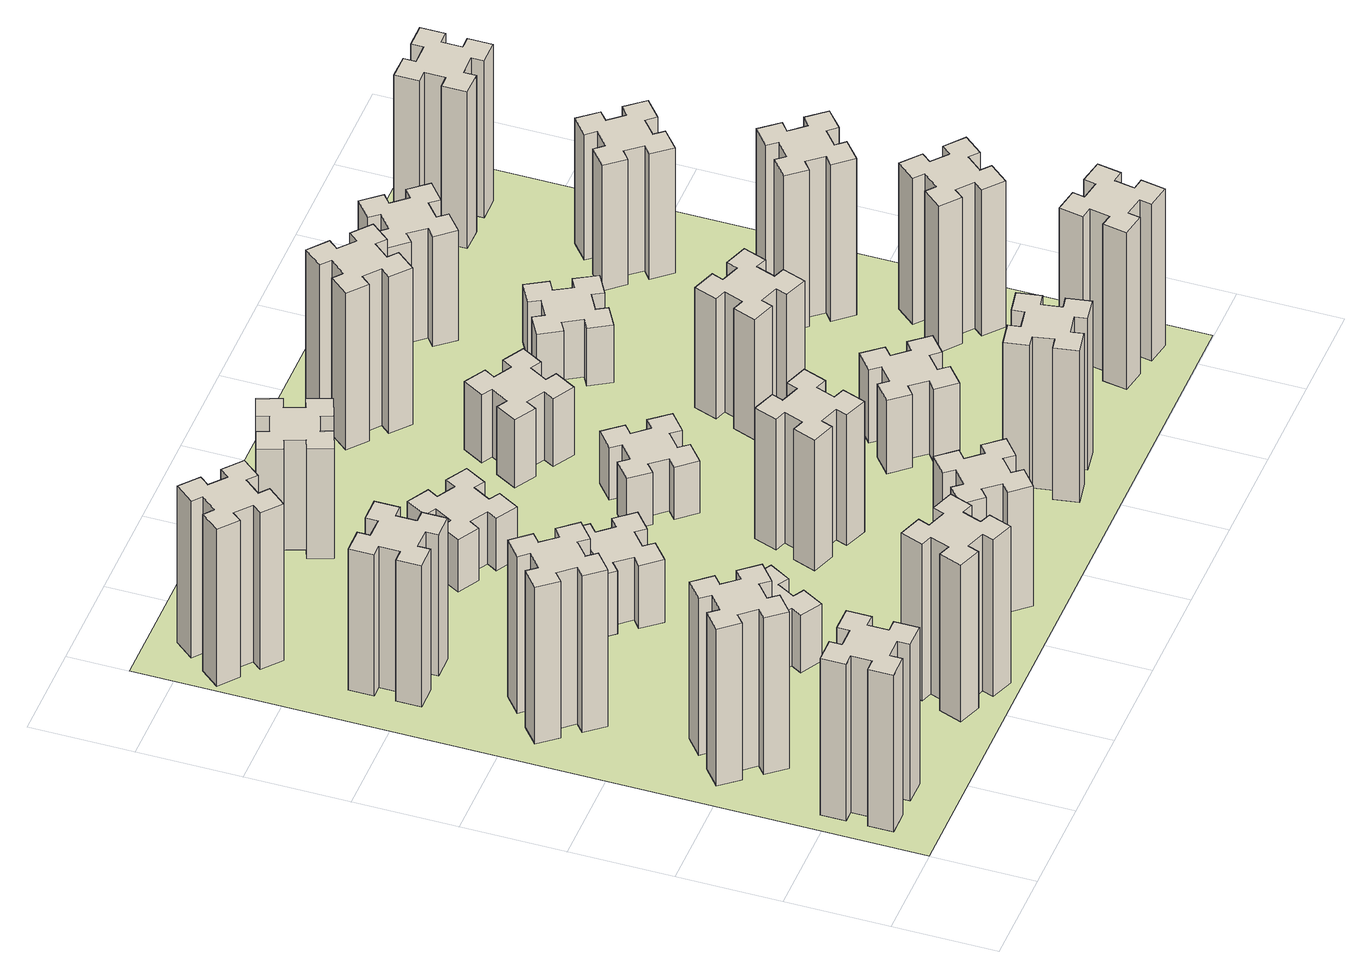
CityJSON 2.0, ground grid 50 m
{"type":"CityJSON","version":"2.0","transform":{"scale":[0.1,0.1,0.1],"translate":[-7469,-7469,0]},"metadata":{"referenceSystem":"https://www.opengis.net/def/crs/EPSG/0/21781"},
"CityObjects":{
"building1":{"type":"Building","attributes":{"class":"1000","function":"1000","usage":"1000","yearOfConstruction":2016,"roofType":"1000","measuredHeight":90,"storeysAboveGround":30,"storeysBelowGround":0},"geometry":[{"type":"Solid","lod":"1","boundaries":[[[[0,1,2,3,4,5,6,7,8,9,10,11,12,13,14,15,16,17,18,19]],[[17,16,20,21]],[[16,15,22,20]],[[15,14,23,22]],[[14,13,24,23]],[[13,12,25,24]],[[12,11,26,25]],[[11,10,27,26]],[[10,9,28,27]],[[9,8,29,28]],[[8,7,30,29]],[[7,6,31,30]],[[6,5,32,31]],[[5,4,33,32]],[[4,3,34,33]],[[3,2,35,34]],[[2,1,36,35]],[[1,0,37,36]],[[0,19,38,37]],[[19,18,39,38]],[[18,17,21,39]],[[24,25,26,27,28,29,30,31,32,33,34,35,36,37,38,39,21,20,22,23]]]]}]},
"building2":{"type":"Building","attributes":{"class":"1000","function":"1000","usage":"1000","yearOfConstruction":2016,"roofType":"1000","measuredHeight":90,"storeysAboveGround":30,"storeysBelowGround":0},"geometry":[{"type":"Solid","lod":"1","boundaries":[[[[40,41,42,43,44,45,46,47,48,49,50,51,52,53,54,55,56,57,58,59]],[[57,56,60,61]],[[56,55,62,60]],[[55,54,63,62]],[[54,53,64,63]],[[53,52,65,64]],[[52,51,66,65]],[[51,50,67,66]],[[50,49,68,67]],[[49,48,69,68]],[[48,47,70,69]],[[47,46,71,70]],[[46,45,72,71]],[[45,44,73,72]],[[44,43,74,73]],[[43,42,75,74]],[[42,41,76,75]],[[41,40,77,76]],[[40,59,78,77]],[[59,58,79,78]],[[58,57,61,79]],[[64,65,66,67,68,69,70,71,72,73,74,75,76,77,78,79,61,60,62,63]]]]}]},
"building3":{"type":"Building","attributes":{"class":"1000","function":"1000","usage":"1000","yearOfConstruction":2016,"roofType":"1000","measuredHeight":90,"storeysAboveGround":30,"storeysBelowGround":0},"geometry":[{"type":"Solid","lod":"1","boundaries":[[[[80,81,82,83,84,85,86,87,88,89,90,91,92,93,94,95,96,97,98,99]],[[97,96,100,101]],[[96,95,102,100]],[[95,94,103,102]],[[94,93,104,103]],[[93,92,105,104]],[[92,91,106,105]],[[91,90,107,106]],[[90,89,108,107]],[[89,88,109,108]],[[88,87,110,109]],[[87,86,111,110]],[[86,85,112,111]],[[85,84,113,112]],[[84,83,114,113]],[[83,82,115,114]],[[82,81,116,115]],[[81,80,117,116]],[[80,99,118,117]],[[99,98,119,118]],[[98,97,101,119]],[[104,105,106,107,108,109,110,111,112,113,114,115,116,117,118,119,101,100,102,103]]]]}]},
"building4":{"type":"Building","attributes":{"class":"1000","function":"1000","usage":"1000","yearOfConstruction":2016,"roofType":"1000","measuredHeight":81,"storeysAboveGround":30,"storeysBelowGround":0},"geometry":[{"type":"Solid","lod":"1","boundaries":[[[[120,121,122,123,124,125,126,127,128,129,130,131,132,133,134,135,136,137,138,139]],[[137,136,140,141]],[[136,135,142,140]],[[135,134,143,142]],[[134,133,144,143]],[[133,132,145,144]],[[132,131,146,145]],[[131,130,147,146]],[[130,129,148,147]],[[129,128,149,148]],[[128,127,150,149]],[[127,126,151,150]],[[126,125,152,151]],[[125,124,153,152]],[[124,123,154,153]],[[123,122,155,154]],[[122,121,156,155]],[[121,120,157,156]],[[120,139,158,157]],[[139,138,159,158]],[[138,137,141,159]],[[144,145,146,147,148,149,150,151,152,153,154,155,156,157,158,159,141,140,142,143]]]]}]},
"building5":{"type":"Building","attributes":{"class":"1000","function":"1000","usage":"1000","yearOfConstruction":2016,"roofType":"1000","measuredHeight":90,"storeysAboveGround":30,"storeysBelowGround":0},"geometry":[{"type":"Solid","lod":"1","boundaries":[[[[160,161,162,163,164,165,166,167,168,169,170,171,172,173,174,175,176,177,178,179]],[[177,176,180,181]],[[176,175,182,180]],[[175,174,183,182]],[[174,173,184,183]],[[173,172,185,184]],[[172,171,186,185]],[[171,170,187,186]],[[170,169,188,187]],[[169,168,189,188]],[[168,167,190,189]],[[167,166,191,190]],[[166,165,192,191]],[[165,164,193,192]],[[164,163,194,193]],[[163,162,195,194]],[[162,161,196,195]],[[161,160,197,196]],[[160,179,198,197]],[[179,178,199,198]],[[178,177,181,199]],[[184,185,186,187,188,189,190,191,192,193,194,195,196,197,198,199,181,180,182,183]]]]}]},
"building6":{"type":"Building","attributes":{"class":"1000","function":"1000","usage":"1000","yearOfConstruction":2016,"roofType":"1000","measuredHeight":90,"storeysAboveGround":30,"storeysBelowGround":0},"geometry":[{"type":"Solid","lod":"1","boundaries":[[[[200,201,202,203,204,205,206,207,208,209,210,211,212,213,214,215,216,217,218,219]],[[217,216,220,221]],[[216,215,222,220]],[[215,214,223,222]],[[214,213,224,223]],[[213,212,225,224]],[[212,211,226,225]],[[211,210,227,226]],[[210,209,228,227]],[[209,208,229,228]],[[208,207,230,229]],[[207,206,231,230]],[[206,205,232,231]],[[205,204,233,232]],[[204,203,234,233]],[[203,202,235,234]],[[202,201,236,235]],[[201,200,237,236]],[[200,219,238,237]],[[219,218,239,238]],[[218,217,221,239]],[[224,225,226,227,228,229,230,231,232,233,234,235,236,237,238,239,221,220,222,223]]]]}]},
"building7":{"type":"Building","attributes":{"class":"1000","function":"1000","usage":"1000","yearOfConstruction":2016,"roofType":"1000","measuredHeight":33,"storeysAboveGround":30,"storeysBelowGround":0},"geometry":[{"type":"Solid","lod":"1","boundaries":[[[[240,241,242,243,244,245,246,247,248,249,250,251,252,253,254,255,256,257,258,259]],[[257,256,260,261]],[[256,255,262,260]],[[255,254,263,262]],[[254,253,264,263]],[[253,252,265,264]],[[252,251,266,265]],[[251,250,267,266]],[[250,249,268,267]],[[249,248,269,268]],[[248,247,270,269]],[[247,246,271,270]],[[246,245,272,271]],[[245,244,273,272]],[[244,243,274,273]],[[243,242,275,274]],[[242,241,276,275]],[[241,240,277,276]],[[240,259,278,277]],[[259,258,279,278]],[[258,257,261,279]],[[264,265,266,267,268,269,270,271,272,273,274,275,276,277,278,279,261,260,262,263]]]]}]},
"building8":{"type":"Building","attributes":{"class":"1000","function":"1000","usage":"1000","yearOfConstruction":2016,"roofType":"1000","measuredHeight":36,"storeysAboveGround":30,"storeysBelowGround":0},"geometry":[{"type":"Solid","lod":"1","boundaries":[[[[280,281,282,283,284,285,286,287,288,289,290,291,292,293,294,295,296,297,298,299]],[[297,296,300,301]],[[296,295,302,300]],[[295,294,303,302]],[[294,293,304,303]],[[293,292,305,304]],[[292,291,306,305]],[[291,290,307,306]],[[290,289,308,307]],[[289,288,309,308]],[[288,287,310,309]],[[287,286,311,310]],[[286,285,312,311]],[[285,284,313,312]],[[284,283,314,313]],[[283,282,315,314]],[[282,281,316,315]],[[281,280,317,316]],[[280,299,318,317]],[[299,298,319,318]],[[298,297,301,319]],[[304,305,306,307,308,309,310,311,312,313,314,315,316,317,318,319,301,300,302,303]]]]}]},
"building9":{"type":"Building","attributes":{"class":"1000","function":"1000","usage":"1000","yearOfConstruction":2016,"roofType":"1000","measuredHeight":69,"storeysAboveGround":30,"storeysBelowGround":0},"geometry":[{"type":"Solid","lod":"1","boundaries":[[[[320,321,322,323,324,325,326,327,328,329,330,331,332,333,334,335,336,337,338,339]],[[337,336,340,341]],[[336,335,342,340]],[[335,334,343,342]],[[334,333,344,343]],[[333,332,345,344]],[[332,331,346,345]],[[331,330,347,346]],[[330,329,348,347]],[[329,328,349,348]],[[328,327,350,349]],[[327,326,351,350]],[[326,325,352,351]],[[325,324,353,352]],[[324,323,354,353]],[[323,322,355,354]],[[322,321,356,355]],[[321,320,357,356]],[[320,339,358,357]],[[339,338,359,358]],[[338,337,341,359]],[[344,345,346,347,348,349,350,351,352,353,354,355,356,357,358,359,341,340,342,343]]]]}]},
"building10":{"type":"Building","attributes":{"class":"1000","function":"1000","usage":"1000","yearOfConstruction":2016,"roofType":"1000","measuredHeight":30,"storeysAboveGround":30,"storeysBelowGround":0},"geometry":[{"type":"Solid","lod":"1","boundaries":[[[[360,361,362,363,364,365,366,367,368,369,370,371,372,373,374,375,376,377,378,379]],[[377,376,380,381]],[[376,375,382,380]],[[375,374,383,382]],[[374,373,384,383]],[[373,372,385,384]],[[372,371,386,385]],[[371,370,387,386]],[[370,369,388,387]],[[369,368,389,388]],[[368,367,390,389]],[[367,366,391,390]],[[366,365,392,391]],[[365,364,393,392]],[[364,363,394,393]],[[363,362,395,394]],[[362,361,396,395]],[[361,360,397,396]],[[360,379,398,397]],[[379,378,399,398]],[[378,377,381,399]],[[384,385,386,387,388,389,390,391,392,393,394,395,396,397,398,399,381,380,382,383]]]]}]},
"building11":{"type":"Building","attributes":{"class":"1000","function":"1000","usage":"1000","yearOfConstruction":2016,"roofType":"1000","measuredHeight":63,"storeysAboveGround":30,"storeysBelowGround":0},"geometry":[{"type":"Solid","lod":"1","boundaries":[[[[400,401,402,403,404,405,406,407,408,409,410,411,412,413,414,415,416,417,418,419]],[[417,416,420,421]],[[416,415,422,420]],[[415,414,423,422]],[[414,413,424,423]],[[413,412,425,424]],[[412,411,426,425]],[[411,410,427,426]],[[410,409,428,427]],[[409,408,429,428]],[[408,407,430,429]],[[407,406,431,430]],[[406,405,432,431]],[[405,404,433,432]],[[404,403,434,433]],[[403,402,435,434]],[[402,401,436,435]],[[401,400,437,436]],[[400,419,438,437]],[[419,418,439,438]],[[418,417,421,439]],[[424,425,426,427,428,429,430,431,432,433,434,435,436,437,438,439,421,420,422,423]]]]}]},
"building12":{"type":"Building","attributes":{"class":"1000","function":"1000","usage":"1000","yearOfConstruction":2016,"roofType":"1000","measuredHeight":75,"storeysAboveGround":30,"storeysBelowGround":0},"geometry":[{"type":"Solid","lod":"1","boundaries":[[[[440,441,442,443,444,445,446,447,448,449,450,451,452,453,454,455,456,457,458,459]],[[457,456,460,461]],[[456,455,462,460]],[[455,454,463,462]],[[454,453,464,463]],[[453,452,465,464]],[[452,451,466,465]],[[451,450,467,466]],[[450,449,468,467]],[[449,448,469,468]],[[448,447,470,469]],[[447,446,471,470]],[[446,445,472,471]],[[445,444,473,472]],[[444,443,474,473]],[[443,442,475,474]],[[442,441,476,475]],[[441,440,477,476]],[[440,459,478,477]],[[459,458,479,478]],[[458,457,461,479]],[[464,465,466,467,468,469,470,471,472,473,474,475,476,477,478,479,461,460,462,463]]]]}]},
"building13":{"type":"Building","attributes":{"class":"1000","function":"1000","usage":"1000","yearOfConstruction":2016,"roofType":"1000","measuredHeight":30,"storeysAboveGround":30,"storeysBelowGround":0},"geometry":[{"type":"Solid","lod":"1","boundaries":[[[[480,481,482,483,484,485,486,487,488,489,490,491,492,493,494,495,496,497,498,499]],[[497,496,500,501]],[[496,495,502,500]],[[495,494,503,502]],[[494,493,504,503]],[[493,492,505,504]],[[492,491,506,505]],[[491,490,507,506]],[[490,489,508,507]],[[489,488,509,508]],[[488,487,510,509]],[[487,486,511,510]],[[486,485,512,511]],[[485,484,513,512]],[[484,483,514,513]],[[483,482,515,514]],[[482,481,516,515]],[[481,480,517,516]],[[480,499,518,517]],[[499,498,519,518]],[[498,497,501,519]],[[504,505,506,507,508,509,510,511,512,513,514,515,516,517,518,519,501,500,502,503]]]]}]},
"building14":{"type":"Building","attributes":{"class":"1000","function":"1000","usage":"1000","yearOfConstruction":2016,"roofType":"1000","measuredHeight":87,"storeysAboveGround":30,"storeysBelowGround":0},"geometry":[{"type":"Solid","lod":"1","boundaries":[[[[520,521,522,523,524,525,526,527,528,529,530,531,532,533,534,535,536,537,538,539]],[[537,536,540,541]],[[536,535,542,540]],[[535,534,543,542]],[[534,533,544,543]],[[533,532,545,544]],[[532,531,546,545]],[[531,530,547,546]],[[530,529,548,547]],[[529,528,549,548]],[[528,527,550,549]],[[527,526,551,550]],[[526,525,552,551]],[[525,524,553,552]],[[524,523,554,553]],[[523,522,555,554]],[[522,521,556,555]],[[521,520,557,556]],[[520,539,558,557]],[[539,538,559,558]],[[538,537,541,559]],[[544,545,546,547,548,549,550,551,552,553,554,555,556,557,558,559,541,540,542,543]]]]}]},
"building15":{"type":"Building","attributes":{"class":"1000","function":"1000","usage":"1000","yearOfConstruction":2016,"roofType":"1000","measuredHeight":39,"storeysAboveGround":30,"storeysBelowGround":0},"geometry":[{"type":"Solid","lod":"1","boundaries":[[[[560,561,562,563,564,565,566,567,568,569,570,571,572,573,574,575,576,577,578,579]],[[577,576,580,581]],[[576,575,582,580]],[[575,574,583,582]],[[574,573,584,583]],[[573,572,585,584]],[[572,571,586,585]],[[571,570,587,586]],[[570,569,588,587]],[[569,568,589,588]],[[568,567,590,589]],[[567,566,591,590]],[[566,565,592,591]],[[565,564,593,592]],[[564,563,594,593]],[[563,562,595,594]],[[562,561,596,595]],[[561,560,597,596]],[[560,579,598,597]],[[579,578,599,598]],[[578,577,581,599]],[[584,585,586,587,588,589,590,591,592,593,594,595,596,597,598,599,581,580,582,583]]]]}]},
"building16":{"type":"Building","attributes":{"class":"1000","function":"1000","usage":"1000","yearOfConstruction":2016,"roofType":"1000","measuredHeight":42,"storeysAboveGround":30,"storeysBelowGround":0},"geometry":[{"type":"Solid","lod":"1","boundaries":[[[[600,601,602,603,604,605,606,607,608,609,610,611,612,613,614,615,616,617,618,619]],[[617,616,620,621]],[[616,615,622,620]],[[615,614,623,622]],[[614,613,624,623]],[[613,612,625,624]],[[612,611,626,625]],[[611,610,627,626]],[[610,609,628,627]],[[609,608,629,628]],[[608,607,630,629]],[[607,606,631,630]],[[606,605,632,631]],[[605,604,633,632]],[[604,603,634,633]],[[603,602,635,634]],[[602,601,636,635]],[[601,600,637,636]],[[600,619,638,637]],[[619,618,639,638]],[[618,617,621,639]],[[624,625,626,627,628,629,630,631,632,633,634,635,636,637,638,639,621,620,622,623]]]]}]},
"building17":{"type":"Building","attributes":{"class":"1000","function":"1000","usage":"1000","yearOfConstruction":2016,"roofType":"1000","measuredHeight":90,"storeysAboveGround":30,"storeysBelowGround":0},"geometry":[{"type":"Solid","lod":"1","boundaries":[[[[640,641,642,643,644,645,646,647,648,649,650,651,652,653,654,655,656,657,658,659]],[[657,656,660,661]],[[656,655,662,660]],[[655,654,663,662]],[[654,653,664,663]],[[653,652,665,664]],[[652,651,666,665]],[[651,650,667,666]],[[650,649,668,667]],[[649,648,669,668]],[[648,647,670,669]],[[647,646,671,670]],[[646,645,672,671]],[[645,644,673,672]],[[644,643,674,673]],[[643,642,675,674]],[[642,641,676,675]],[[641,640,677,676]],[[640,659,678,677]],[[659,658,679,678]],[[658,657,661,679]],[[664,665,666,667,668,669,670,671,672,673,674,675,676,677,678,679,661,660,662,663]]]]}]},
"building18":{"type":"Building","attributes":{"class":"1000","function":"1000","usage":"1000","yearOfConstruction":2016,"roofType":"1000","measuredHeight":69,"storeysAboveGround":30,"storeysBelowGround":0},"geometry":[{"type":"Solid","lod":"1","boundaries":[[[[680,681,682,683,684,685,686,687,688,689,690,691,692,693,694,695,696,697,698,699]],[[697,696,700,701]],[[696,695,702,700]],[[695,694,703,702]],[[694,693,704,703]],[[693,692,705,704]],[[692,691,706,705]],[[691,690,707,706]],[[690,689,708,707]],[[689,688,709,708]],[[688,687,710,709]],[[687,686,711,710]],[[686,685,712,711]],[[685,684,713,712]],[[684,683,714,713]],[[683,682,715,714]],[[682,681,716,715]],[[681,680,717,716]],[[680,699,718,717]],[[699,698,719,718]],[[698,697,701,719]],[[704,705,706,707,708,709,710,711,712,713,714,715,716,717,718,719,701,700,702,703]]]]}]},
"building19":{"type":"Building","attributes":{"class":"1000","function":"1000","usage":"1000","yearOfConstruction":2016,"roofType":"1000","measuredHeight":33,"storeysAboveGround":30,"storeysBelowGround":0},"geometry":[{"type":"Solid","lod":"1","boundaries":[[[[720,721,722,723,724,725,726,727,728,729,730,731,732,733,734,735,736,737,738,739]],[[737,736,740,741]],[[736,735,742,740]],[[735,734,743,742]],[[734,733,744,743]],[[733,732,745,744]],[[732,731,746,745]],[[731,730,747,746]],[[730,729,748,747]],[[729,728,749,748]],[[728,727,750,749]],[[727,726,751,750]],[[726,725,752,751]],[[725,724,753,752]],[[724,723,754,753]],[[723,722,755,754]],[[722,721,756,755]],[[721,720,757,756]],[[720,739,758,757]],[[739,738,759,758]],[[738,737,741,759]],[[744,745,746,747,748,749,750,751,752,753,754,755,756,757,758,759,741,740,742,743]]]]}]},
"building20":{"type":"Building","attributes":{"class":"1000","function":"1000","usage":"1000","yearOfConstruction":2016,"roofType":"1000","measuredHeight":90,"storeysAboveGround":30,"storeysBelowGround":0},"geometry":[{"type":"Solid","lod":"1","boundaries":[[[[760,761,762,763,764,765,766,767,768,769,770,771,772,773,774,775,776,777,778,779]],[[777,776,780,781]],[[776,775,782,780]],[[775,774,783,782]],[[774,773,784,783]],[[773,772,785,784]],[[772,771,786,785]],[[771,770,787,786]],[[770,769,788,787]],[[769,768,789,788]],[[768,767,790,789]],[[767,766,791,790]],[[766,765,792,791]],[[765,764,793,792]],[[764,763,794,793]],[[763,762,795,794]],[[762,761,796,795]],[[761,760,797,796]],[[760,779,798,797]],[[779,778,799,798]],[[778,777,781,799]],[[784,785,786,787,788,789,790,791,792,793,794,795,796,797,798,799,781,780,782,783]]]]}]},
"building21":{"type":"Building","attributes":{"class":"1000","function":"1000","usage":"1000","yearOfConstruction":2016,"roofType":"1000","measuredHeight":63,"storeysAboveGround":30,"storeysBelowGround":0},"geometry":[{"type":"Solid","lod":"1","boundaries":[[[[800,801,802,803,804,805,806,807,808,809,810,811,812,813,814,815,816,817,818,819]],[[817,816,820,821]],[[816,815,822,820]],[[815,814,823,822]],[[814,813,824,823]],[[813,812,825,824]],[[812,811,826,825]],[[811,810,827,826]],[[810,809,828,827]],[[809,808,829,828]],[[808,807,830,829]],[[807,806,831,830]],[[806,805,832,831]],[[805,804,833,832]],[[804,803,834,833]],[[803,802,835,834]],[[802,801,836,835]],[[801,800,837,836]],[[800,819,838,837]],[[819,818,839,838]],[[818,817,821,839]],[[824,825,826,827,828,829,830,831,832,833,834,835,836,837,838,839,821,820,822,823]]]]}]},
"building22":{"type":"Building","attributes":{"class":"1000","function":"1000","usage":"1000","yearOfConstruction":2016,"roofType":"1000","measuredHeight":84,"storeysAboveGround":30,"storeysBelowGround":0},"geometry":[{"type":"Solid","lod":"1","boundaries":[[[[840,841,842,843,844,845,846,847,848,849,850,851,852,853,854,855,856,857,858,859]],[[857,856,860,861]],[[856,855,862,860]],[[855,854,863,862]],[[854,853,864,863]],[[853,852,865,864]],[[852,851,866,865]],[[851,850,867,866]],[[850,849,868,867]],[[849,848,869,868]],[[848,847,870,869]],[[847,846,871,870]],[[846,845,872,871]],[[845,844,873,872]],[[844,843,874,873]],[[843,842,875,874]],[[842,841,876,875]],[[841,840,877,876]],[[840,859,878,877]],[[859,858,879,878]],[[858,857,861,879]],[[864,865,866,867,868,869,870,871,872,873,874,875,876,877,878,879,861,860,862,863]]]]}]},
"building23":{"type":"Building","attributes":{"class":"1000","function":"1000","usage":"1000","yearOfConstruction":2016,"roofType":"1000","measuredHeight":90,"storeysAboveGround":30,"storeysBelowGround":0},"geometry":[{"type":"Solid","lod":"1","boundaries":[[[[880,881,882,883,884,885,886,887,888,889,890,891,892,893,894,895,896,897,898,899]],[[897,896,900,901]],[[896,895,902,900]],[[895,894,903,902]],[[894,893,904,903]],[[893,892,905,904]],[[892,891,906,905]],[[891,890,907,906]],[[890,889,908,907]],[[889,888,909,908]],[[888,887,910,909]],[[887,886,911,910]],[[886,885,912,911]],[[885,884,913,912]],[[884,883,914,913]],[[883,882,915,914]],[[882,881,916,915]],[[881,880,917,916]],[[880,899,918,917]],[[899,898,919,918]],[[898,897,901,919]],[[904,905,906,907,908,909,910,911,912,913,914,915,916,917,918,919,901,900,902,903]]]]}]},
"building24":{"type":"Building","attributes":{"class":"1000","function":"1000","usage":"1000","yearOfConstruction":2016,"roofType":"1000","measuredHeight":72,"storeysAboveGround":30,"storeysBelowGround":0},"geometry":[{"type":"Solid","lod":"1","boundaries":[[[[920,921,922,923,924,925,926,927,928,929,930,931,932,933,934,935,936,937,938,939]],[[937,936,940,941]],[[936,935,942,940]],[[935,934,943,942]],[[934,933,944,943]],[[933,932,945,944]],[[932,931,946,945]],[[931,930,947,946]],[[930,929,948,947]],[[929,928,949,948]],[[928,927,950,949]],[[927,926,951,950]],[[926,925,952,951]],[[925,924,953,952]],[[924,923,954,953]],[[923,922,955,954]],[[922,921,956,955]],[[921,920,957,956]],[[920,939,958,957]],[[939,938,959,958]],[[938,937,941,959]],[[944,945,946,947,948,949,950,951,952,953,954,955,956,957,958,959,941,940,942,943]]]]}]},
"building25":{"type":"Building","attributes":{"class":"1000","function":"1000","usage":"1000","yearOfConstruction":2016,"roofType":"1000","measuredHeight":90,"storeysAboveGround":30,"storeysBelowGround":0},"geometry":[{"type":"Solid","lod":"1","boundaries":[[[[960,961,962,963,964,965,966,967,968,969,970,971,972,973,974,975,976,977,978,979]],[[977,976,980,981]],[[976,975,982,980]],[[975,974,983,982]],[[974,973,984,983]],[[973,972,985,984]],[[972,971,986,985]],[[971,970,987,986]],[[970,969,988,987]],[[969,968,989,988]],[[968,967,990,989]],[[967,966,991,990]],[[966,965,992,991]],[[965,964,993,992]],[[964,963,994,993]],[[963,962,995,994]],[[962,961,996,995]],[[961,960,997,996]],[[960,979,998,997]],[[979,978,999,998]],[[978,977,981,999]],[[984,985,986,987,988,989,990,991,992,993,994,995,996,997,998,999,981,980,982,983]]]]}]},
"landuse1":{"type":"LandUse","attributes":{"name":"plot1","function":"1010"},"geometry":[{"type":"MultiSurface","lod":"1","boundaries":[[[1000,1001,1002,1003]]]}]}
},
"vertices":[
[165,425,0],[165,325,0],[105,325,0],[105,205,0],[225,205,0],[225,265,0],[325,265,0],[325,205,0],[445,205,0],[445,325,0],[385,325,0],[385,425,0],[445,425,0],[445,545,0],[325,545,0],[325,485,0],[225,485,0],[225,545,0],[105,545,0],[105,425,0],[225,485,900],[225,545,900],[325,485,900],[325,545,900],[445,545,900],[445,425,900],[385,425,900],[385,325,900],[445,325,900],[445,205,900],[325,205,900],[325,265,900],[225,265,900],[225,205,900],[105,205,900],[105,325,900],[165,325,900],[165,425,900],[105,425,900],[105,545,900],
[492,1048,0],[427,1124,0],[473,1163,0],[396,1255,0],[304,1178,0],[343,1132,0],[266,1067,0],[228,1113,0],[136,1036,0],[213,944,0],[259,983,0],[323,906,0],[277,868,0],[354,776,0],[446,853,0],[408,899,0],[484,963,0],[523,917,0],[615,994,0],[538,1086,0],[484,963,900],[523,917,900],[408,899,900],[446,853,900],[354,776,900],[277,868,900],[323,906,900],[259,983,900],[213,944,900],[136,1036,900],[228,1113,900],[266,1067,900],[343,1132,900],[304,1178,900],[396,1255,900],[473,1163,900],[427,1124,900],[492,1048,900],[538,1086,900],[615,994,900],
[492,1888,0],[427,1964,0],[473,2003,0],[396,2095,0],[304,2018,0],[343,1972,0],[266,1907,0],[228,1953,0],[136,1876,0],[213,1784,0],[259,1823,0],[323,1746,0],[277,1708,0],[354,1616,0],[446,1693,0],[408,1739,0],[484,1803,0],[523,1757,0],[615,1834,0],[538,1926,0],[484,1803,900],[523,1757,900],[408,1739,900],[446,1693,900],[354,1616,900],[277,1708,900],[323,1746,900],[259,1823,900],[213,1784,900],[136,1876,900],[228,1953,900],[266,1907,900],[343,1972,900],[304,2018,900],[396,2095,900],[473,2003,900],[427,1964,900],[492,1888,900],[538,1926,900],[615,1834,900],
[485,2545,0],[485,2645,0],[545,2645,0],[545,2765,0],[425,2765,0],[425,2705,0],[325,2705,0],[325,2765,0],[205,2765,0],[205,2645,0],[265,2645,0],[265,2545,0],[205,2545,0],[205,2425,0],[325,2425,0],[325,2485,0],[425,2485,0],[425,2425,0],[545,2425,0],[545,2545,0],[425,2485,810],[425,2425,810],[325,2485,810],[325,2425,810],[205,2425,810],[205,2545,810],[265,2545,810],[265,2645,810],[205,2645,810],[205,2765,810],[325,2765,810],[325,2705,810],[425,2705,810],[425,2765,810],[545,2765,810],[545,2645,810],[485,2645,810],[485,2545,810],[545,2545,810],[545,2425,810],
[1029,360,0],[995,266,0],[939,287,0],[897,174,0],[1010,133,0],[1031,189,0],[1125,155,0],[1104,99,0],[1217,57,0],[1258,170,0],[1202,191,0],[1236,285,0],[1292,264,0],[1333,377,0],[1220,418,0],[1200,362,0],[1106,396,0],[1127,452,0],[1014,493,0],[973,380,0],[1106,396,900],[1127,452,900],[1200,362,900],[1220,418,900],[1333,377,900],[1292,264,900],[1236,285,900],[1202,191,900],[1258,170,900],[1217,57,900],[1104,99,900],[1125,155,900],[1031,189,900],[1010,133,900],[897,174,900],[939,287,900],[995,266,900],[1029,360,900],[973,380,900],[1014,493,900],
[384,3387,0],[308,3452,0],[346,3498,0],[254,3575,0],[177,3483,0],[223,3444,0],[159,3368,0],[113,3406,0],[36,3314,0],[128,3237,0],[166,3283,0],[243,3219,0],[204,3173,0],[296,3096,0],[373,3188,0],[327,3226,0],[392,3303,0],[438,3264,0],[515,3356,0],[423,3433,0],[392,3303,900],[438,3264,900],[327,3226,900],[373,3188,900],[296,3096,900],[204,3173,900],[243,3219,900],[166,3283,900],[128,3237,900],[36,3314,900],[113,3406,900],[159,3368,900],[223,3444,900],[177,3483,900],[254,3575,900],[346,3498,900],[308,3452,900],[384,3387,900],[423,3433,900],[515,3356,900],
[1086,1017,0],[1136,1104,0],[1188,1074,0],[1248,1178,0],[1144,1238,0],[1114,1186,0],[1027,1236,0],[1057,1288,0],[953,1348,0],[893,1244,0],[945,1214,0],[895,1127,0],[843,1157,0],[783,1053,0],[887,993,0],[917,1045,0],[1004,995,0],[974,943,0],[1078,883,0],[1138,987,0],[1004,995,330],[974,943,330],[917,1045,330],[887,993,330],[783,1053,330],[843,1157,330],[895,1127,330],[945,1214,330],[893,1244,330],[953,1348,330],[1057,1288,330],[1027,1236,330],[1114,1186,330],[1144,1238,330],[1248,1178,330],[1188,1074,330],[1136,1104,330],[1086,1017,330],[1138,987,330],[1078,883,330],
[1083,1972,0],[1006,1907,0],[968,1953,0],[876,1876,0],[953,1784,0],[999,1823,0],[1063,1746,0],[1017,1708,0],[1094,1616,0],[1186,1693,0],[1148,1739,0],[1224,1803,0],[1263,1757,0],[1355,1834,0],[1278,1926,0],[1232,1888,0],[1167,1964,0],[1213,2003,0],[1136,2095,0],[1044,2018,0],[1167,1964,360],[1213,2003,360],[1232,1888,360],[1278,1926,360],[1355,1834,360],[1263,1757,360],[1224,1803,360],[1148,1739,360],[1186,1693,360],[1094,1616,360],[1017,1708,360],[1063,1746,360],[999,1823,360],[953,1784,360],[876,1876,360],[968,1953,360],[1006,1907,360],[1083,1972,360],[1044,2018,360],[1136,2095,360],
[1639,343,0],[1703,266,0],[1657,228,0],[1734,136,0],[1826,213,0],[1788,259,0],[1864,323,0],[1903,277,0],[1995,354,0],[1918,446,0],[1872,408,0],[1807,484,0],[1853,523,0],[1776,615,0],[1684,538,0],[1723,492,0],[1646,427,0],[1608,473,0],[1516,396,0],[1593,304,0],[1646,427,690],[1608,473,690],[1723,492,690],[1684,538,690],[1776,615,690],[1853,523,690],[1807,484,690],[1872,408,690],[1918,446,690],[1995,354,690],[1903,277,690],[1864,323,690],[1788,259,690],[1826,213,690],[1734,136,690],[1657,228,690],[1703,266,690],[1639,343,690],[1593,304,690],[1516,396,690],
[1314,2666,0],[1227,2716,0],[1257,2768,0],[1153,2828,0],[1093,2724,0],[1145,2694,0],[1095,2607,0],[1043,2637,0],[983,2533,0],[1087,2473,0],[1117,2525,0],[1204,2475,0],[1174,2423,0],[1278,2363,0],[1338,2467,0],[1286,2497,0],[1336,2584,0],[1388,2554,0],[1448,2658,0],[1344,2718,0],[1336,2584,300],[1388,2554,300],[1286,2497,300],[1338,2467,300],[1278,2363,300],[1174,2423,300],[1204,2475,300],[1117,2525,300],[1087,2473,300],[983,2533,300],[1043,2637,300],[1095,2607,300],[1145,2694,300],[1093,2724,300],[1153,2828,300],[1257,2768,300],[1227,2716,300],[1314,2666,300],[1344,2718,300],[1448,2658,300],
[1125,3456,0],[1031,3422,0],[1010,3478,0],[897,3437,0],[939,3324,0],[995,3345,0],[1029,3251,0],[973,3230,0],[1014,3117,0],[1127,3159,0],[1106,3215,0],[1200,3249,0],[1220,3193,0],[1333,3234,0],[1292,3347,0],[1236,3326,0],[1202,3420,0],[1258,3440,0],[1217,3553,0],[1104,3512,0],[1202,3420,630],[1258,3440,630],[1236,3326,630],[1292,3347,630],[1333,3234,630],[1220,3193,630],[1200,3249,630],[1106,3215,630],[1127,3159,630],[1014,3117,630],[973,3230,630],[1029,3251,630],[995,3345,630],[939,3324,630],[897,3437,630],[1010,3478,630],[1031,3422,630],[1125,3456,630],[1104,3512,630],[1217,3553,630],
[1769,1300,0],[1735,1206,0],[1679,1227,0],[1637,1114,0],[1750,1073,0],[1771,1129,0],[1865,1095,0],[1844,1039,0],[1957,997,0],[1998,1110,0],[1942,1131,0],[1976,1225,0],[2032,1204,0],[2073,1317,0],[1960,1358,0],[1940,1302,0],[1846,1336,0],[1867,1392,0],[1754,1433,0],[1713,1320,0],[1846,1336,750],[1867,1392,750],[1940,1302,750],[1960,1358,750],[2073,1317,750],[2032,1204,750],[1976,1225,750],[1942,1131,750],[1998,1110,750],[1957,997,750],[1844,1039,750],[1865,1095,750],[1771,1129,750],[1750,1073,750],[1637,1114,750],[1679,1227,750],[1735,1206,750],[1769,1300,750],[1713,1320,750],[1754,1433,750],
[1972,1988,0],[1907,2064,0],[1953,2103,0],[1876,2195,0],[1784,2118,0],[1823,2072,0],[1746,2007,0],[1708,2053,0],[1616,1976,0],[1693,1884,0],[1739,1923,0],[1803,1846,0],[1757,1808,0],[1834,1716,0],[1926,1793,0],[1888,1839,0],[1964,1903,0],[2003,1857,0],[2095,1934,0],[2018,2026,0],[1964,1903,300],[2003,1857,300],[1888,1839,300],[1926,1793,300],[1834,1716,300],[1757,1808,300],[1803,1846,300],[1739,1923,300],[1693,1884,300],[1616,1976,300],[1708,2053,300],[1746,2007,300],[1823,2072,300],[1784,2118,300],[1876,2195,300],[1953,2103,300],[1907,2064,300],[1972,1988,300],[2018,2026,300],[2095,1934,300],
[2625,492,0],[2527,475,0],[2517,534,0],[2398,513,0],[2419,395,0],[2478,405,0],[2496,307,0],[2437,297,0],[2457,178,0],[2576,199,0],[2565,258,0],[2664,276,0],[2674,217,0],[2792,237,0],[2771,356,0],[2712,345,0],[2695,444,0],[2754,454,0],[2733,572,0],[2615,551,0],[2695,444,870],[2754,454,870],[2712,345,870],[2771,356,870],[2792,237,870],[2674,217,870],[2664,276,870],[2565,258,870],[2576,199,870],[2457,178,870],[2437,297,870],[2496,307,870],[2478,405,870],[2419,395,870],[2398,513,870],[2517,534,870],[2527,475,870],[2625,492,870],[2615,551,870],[2733,572,870],
[2026,2497,0],[2076,2584,0],[2128,2554,0],[2188,2658,0],[2084,2718,0],[2054,2666,0],[1967,2716,0],[1997,2768,0],[1893,2828,0],[1833,2724,0],[1885,2694,0],[1835,2607,0],[1783,2637,0],[1723,2533,0],[1827,2473,0],[1857,2525,0],[1944,2475,0],[1914,2423,0],[2018,2363,0],[2078,2467,0],[1944,2475,390],[1914,2423,390],[1857,2525,390],[1827,2473,390],[1723,2533,390],[1783,2637,390],[1835,2607,390],[1885,2694,390],[1833,2724,390],[1893,2828,390],[1997,2768,390],[1967,2716,390],[2054,2666,390],[2084,2718,390],[2188,2658,390],[2128,2554,390],[2076,2584,390],[2026,2497,390],[2078,2467,390],[2018,2363,390],
[2563,1132,0],[2486,1067,0],[2448,1113,0],[2356,1036,0],[2433,944,0],[2479,983,0],[2543,906,0],[2497,868,0],[2574,776,0],[2666,853,0],[2628,899,0],[2704,963,0],[2743,917,0],[2835,994,0],[2758,1086,0],[2712,1048,0],[2647,1124,0],[2693,1163,0],[2616,1255,0],[2524,1178,0],[2647,1124,420],[2693,1163,420],[2712,1048,420],[2758,1086,420],[2835,994,420],[2743,917,420],[2704,963,420],[2628,899,420],[2666,853,420],[2574,776,420],[2497,868,420],[2543,906,420],[2479,983,420],[2433,944,420],[2356,1036,420],[2448,1113,420],[2486,1067,420],[2563,1132,420],[2524,1178,420],[2616,1255,420],
[1846,3283,0],[1923,3219,0],[1884,3173,0],[1976,3096,0],[2053,3188,0],[2007,3226,0],[2072,3303,0],[2118,3264,0],[2195,3356,0],[2103,3433,0],[2064,3387,0],[1988,3452,0],[2026,3498,0],[1934,3575,0],[1857,3483,0],[1903,3444,0],[1839,3368,0],[1793,3406,0],[1716,3314,0],[1808,3237,0],[1839,3368,900],[1793,3406,900],[1903,3444,900],[1857,3483,900],[1934,3575,900],[2026,3498,900],[1988,3452,900],[2064,3387,900],[2103,3433,900],[2195,3356,900],[2118,3264,900],[2072,3303,900],[2007,3226,900],[2053,3188,900],[1976,3096,900],[1884,3173,900],[1923,3219,900],[1846,3283,900],[1808,3237,900],[1716,3314,900],
[2682,1671,0],[2716,1765,0],[2772,1744,0],[2813,1857,0],[2700,1898,0],[2680,1842,0],[2586,1876,0],[2607,1932,0],[2494,1973,0],[2453,1860,0],[2509,1840,0],[2475,1746,0],[2419,1767,0],[2377,1654,0],[2490,1613,0],[2511,1669,0],[2605,1635,0],[2584,1579,0],[2697,1537,0],[2738,1650,0],[2605,1635,690],[2584,1579,690],[2511,1669,690],[2490,1613,690],[2377,1654,690],[2419,1767,690],[2475,1746,690],[2509,1840,690],[2453,1860,690],[2494,1973,690],[2607,1932,690],[2586,1876,690],[2680,1842,690],[2700,1898,690],[2813,1857,690],[2772,1744,690],[2716,1765,690],[2682,1671,690],[2738,1650,690],[2697,1537,690],
[2475,2584,0],[2525,2497,0],[2473,2467,0],[2533,2363,0],[2637,2423,0],[2607,2475,0],[2694,2525,0],[2724,2473,0],[2828,2533,0],[2768,2637,0],[2716,2607,0],[2666,2694,0],[2718,2724,0],[2658,2828,0],[2554,2768,0],[2584,2716,0],[2497,2666,0],[2467,2718,0],[2363,2658,0],[2423,2554,0],[2497,2666,330],[2467,2718,330],[2584,2716,330],[2554,2768,330],[2658,2828,330],[2718,2724,330],[2666,2694,330],[2716,2607,330],[2768,2637,330],[2828,2533,330],[2724,2473,330],[2694,2525,330],[2607,2475,330],[2637,2423,330],[2533,2363,330],[2473,2467,330],[2525,2497,330],[2475,2584,330],[2423,2554,330],[2363,2658,330],
[3504,475,0],[3405,492,0],[3416,551,0],[3297,572,0],[3277,454,0],[3336,444,0],[3318,345,0],[3259,356,0],[3238,237,0],[3357,217,0],[3367,276,0],[3465,258,0],[3455,199,0],[3573,178,0],[3594,297,0],[3535,307,0],[3552,405,0],[3611,395,0],[3632,513,0],[3514,534,0],[3552,405,900],[3611,395,900],[3535,307,900],[3594,297,900],[3573,178,900],[3455,199,900],[3465,258,900],[3367,276,900],[3357,217,900],[3238,237,900],[3259,356,900],[3318,345,900],[3336,444,900],[3277,454,900],[3297,572,900],[3416,551,900],[3405,492,900],[3504,475,900],[3514,534,900],[3632,513,900],
[2712,3368,0],[2647,3444,0],[2693,3483,0],[2616,3575,0],[2524,3498,0],[2563,3452,0],[2486,3387,0],[2448,3433,0],[2356,3356,0],[2433,3264,0],[2479,3303,0],[2543,3226,0],[2497,3188,0],[2574,3096,0],[2666,3173,0],[2628,3219,0],[2704,3283,0],[2743,3237,0],[2835,3314,0],[2758,3406,0],[2704,3283,630],[2743,3237,630],[2628,3219,630],[2666,3173,630],[2574,3096,630],[2497,3188,630],[2543,3226,630],[2479,3303,630],[2433,3264,630],[2356,3356,630],[2448,3433,630],[2486,3387,630],[2563,3452,630],[2524,3498,630],[2616,3575,630],[2693,3483,630],[2647,3444,630],[2712,3368,630],[2758,3406,630],[2835,3314,630],
[3487,1006,0],[3552,1083,0],[3598,1044,0],[3675,1136,0],[3583,1213,0],[3544,1167,0],[3468,1232,0],[3506,1278,0],[3414,1355,0],[3337,1263,0],[3383,1224,0],[3319,1148,0],[3273,1186,0],[3196,1094,0],[3288,1017,0],[3326,1063,0],[3403,999,0],[3364,953,0],[3456,876,0],[3533,968,0],[3403,999,840],[3364,953,840],[3326,1063,840],[3288,1017,840],[3196,1094,840],[3273,1186,840],[3319,1148,840],[3383,1224,840],[3337,1263,840],[3414,1355,840],[3506,1278,840],[3468,1232,840],[3544,1167,840],[3583,1213,840],[3675,1136,840],[3598,1044,840],[3552,1083,840],[3487,1006,840],[3533,968,840],[3456,876,840],
[3368,1639,0],[3444,1703,0],[3483,1657,0],[3575,1734,0],[3498,1826,0],[3452,1788,0],[3387,1864,0],[3433,1903,0],[3356,1995,0],[3264,1918,0],[3303,1872,0],[3226,1807,0],[3188,1853,0],[3096,1776,0],[3173,1684,0],[3219,1723,0],[3283,1646,0],[3237,1608,0],[3314,1516,0],[3406,1593,0],[3283,1646,900],[3237,1608,900],[3219,1723,900],[3173,1684,900],[3096,1776,900],[3188,1853,900],[3226,1807,900],[3303,1872,900],[3264,1918,900],[3356,1995,900],[3433,1903,900],[3387,1864,900],[3452,1788,900],[3498,1826,900],[3575,1734,900],[3483,1657,900],[3444,1703,900],[3368,1639,900],[3406,1593,900],[3314,1516,900],
[3219,2563,0],[3283,2486,0],[3237,2448,0],[3314,2356,0],[3406,2433,0],[3368,2479,0],[3444,2543,0],[3483,2497,0],[3575,2574,0],[3498,2666,0],[3452,2628,0],[3387,2704,0],[3433,2743,0],[3356,2835,0],[3264,2758,0],[3303,2712,0],[3226,2647,0],[3188,2693,0],[3096,2616,0],[3173,2524,0],[3226,2647,720],[3188,2693,720],[3303,2712,720],[3264,2758,720],[3356,2835,720],[3433,2743,720],[3387,2704,720],[3452,2628,720],[3498,2666,720],[3575,2574,720],[3483,2497,720],[3444,2543,720],[3368,2479,720],[3406,2433,720],[3314,2356,720],[3237,2448,720],[3283,2486,720],[3219,2563,720],[3173,2524,720],[3096,2616,720],
[3285,3325,0],[3385,3325,0],[3385,3265,0],[3505,3265,0],[3505,3385,0],[3445,3385,0],[3445,3485,0],[3505,3485,0],[3505,3605,0],[3385,3605,0],[3385,3545,0],[3285,3545,0],[3285,3605,0],[3165,3605,0],[3165,3485,0],[3225,3485,0],[3225,3385,0],[3165,3385,0],[3165,3265,0],[3285,3265,0],[3225,3385,900],[3165,3385,900],[3225,3485,900],[3165,3485,900],[3165,3605,900],[3285,3605,900],[3285,3545,900],[3385,3545,900],[3385,3605,900],[3505,3605,900],[3505,3485,900],[3445,3485,900],[3445,3385,900],[3505,3385,900],[3505,3265,900],[3385,3265,900],[3385,3325,900],[3285,3325,900],[3285,3265,900],[3165,3265,900],
[5,3705,0],[3705,3705,0],[3705,5,0],[5,5,0]
]}
